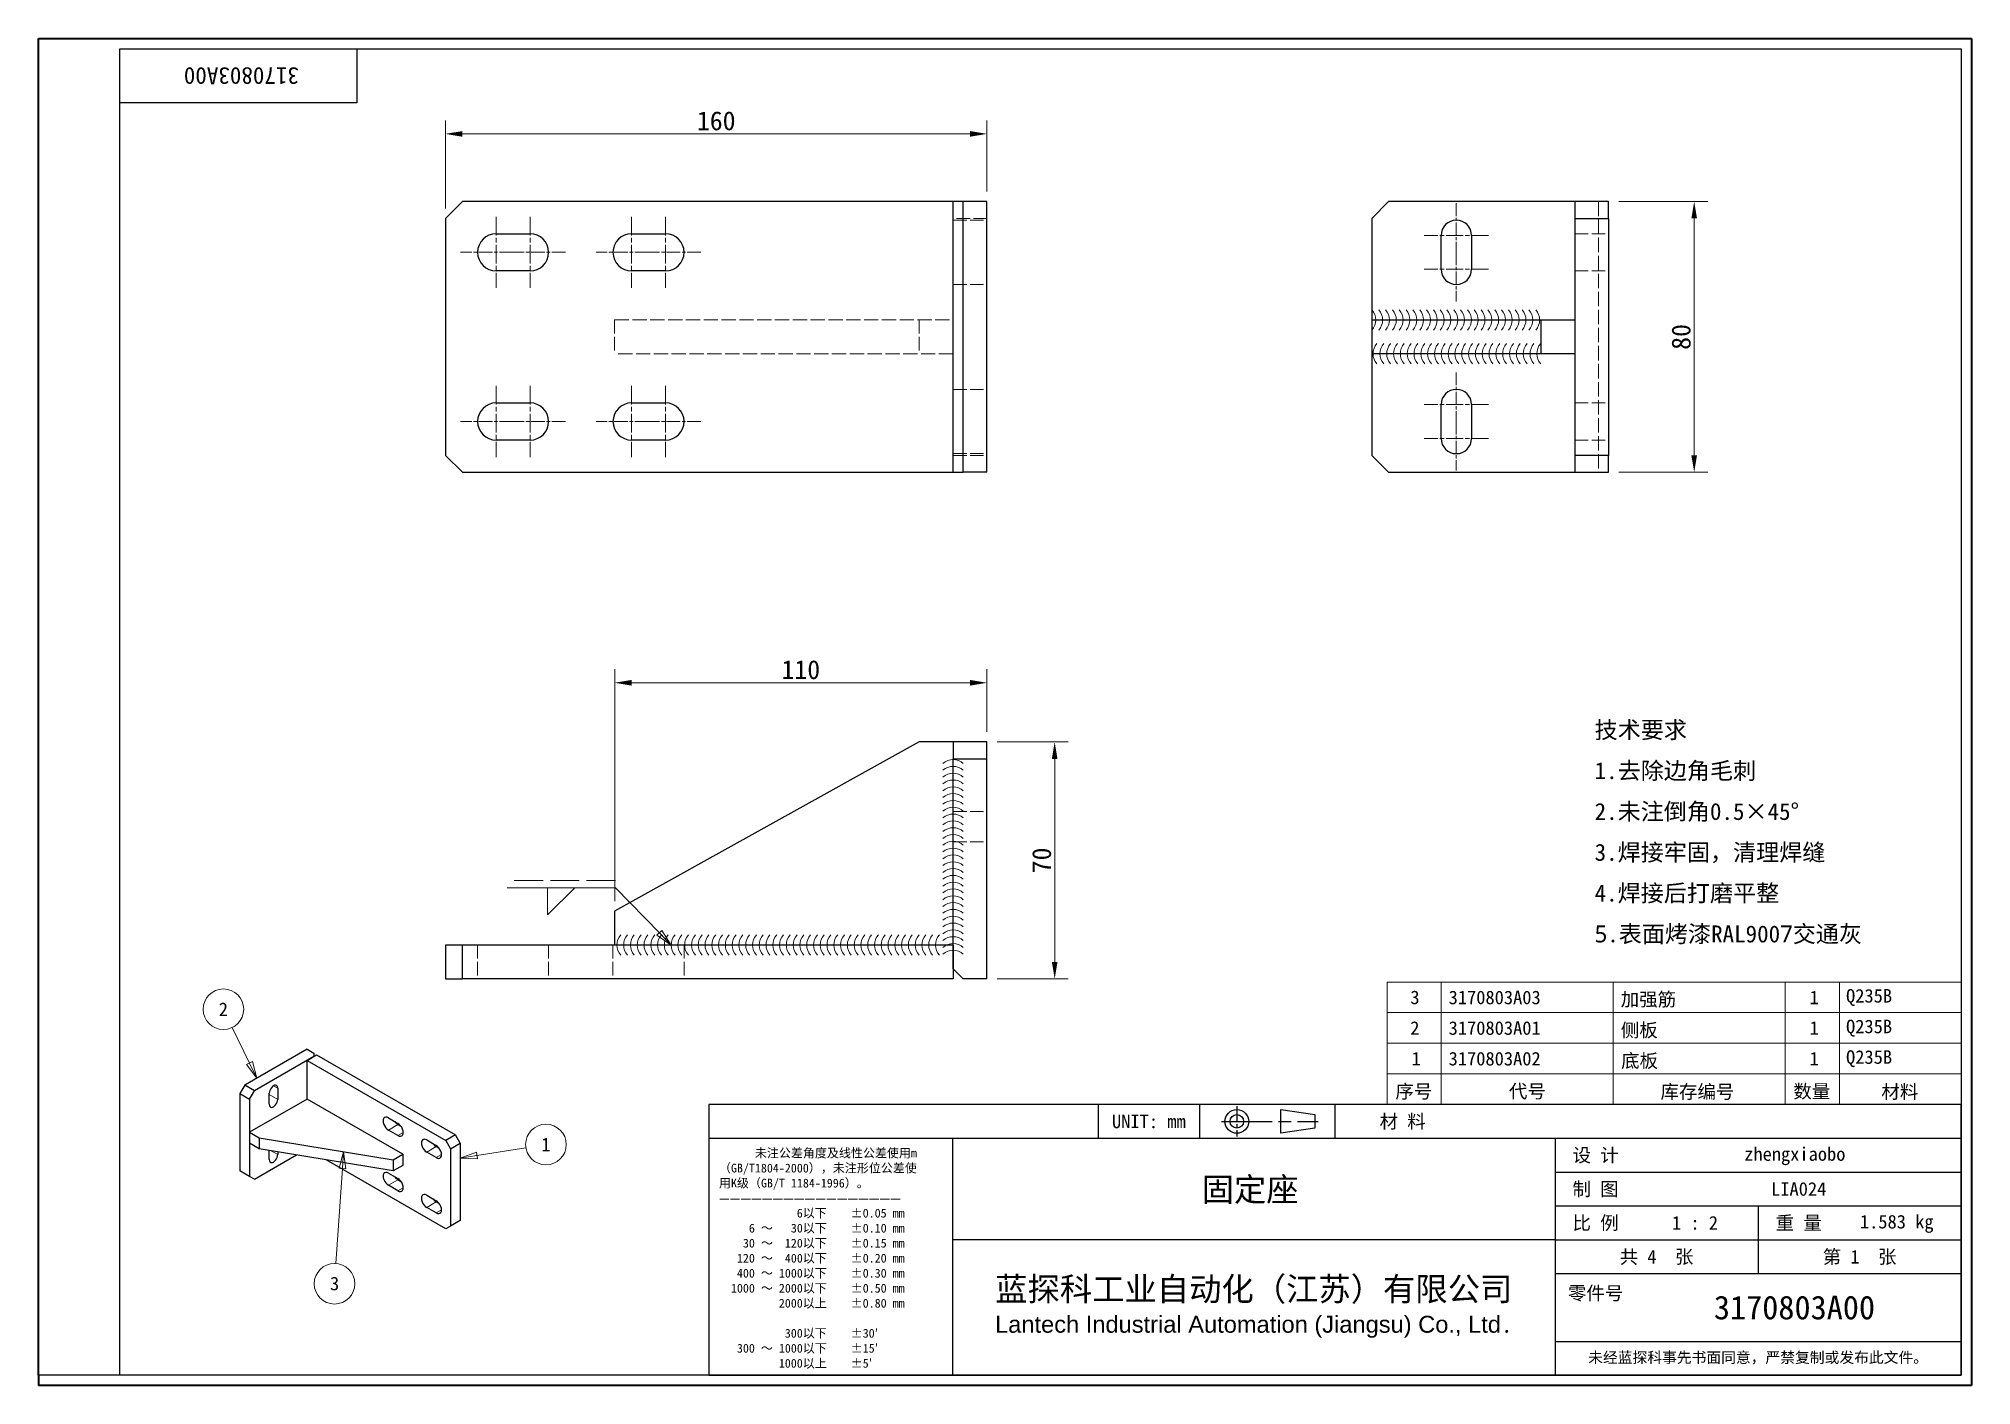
# Model space of a CAD drawing. Header units: millimetres. Extents: x 12 to 583, y 11 to 409.
import ezdxf
from ezdxf.enums import TextEntityAlignment as Align

# ---------------------------------------------------------------- set-up
doc = ezdxf.new("R2010")
doc.units = ezdxf.units.MM
doc.header["$LTSCALE"] = 2
doc.linetypes.add('CHAIN', pattern=[0.3543, 0.2362, -0.0295, 0.0591, -0.0295])
doc.linetypes.add('DASHED', pattern=[0.2067, 0.1654, -0.0413])
for name, color, linetype, lineweight in [('1', 7, 'Continuous', 18), ('可见 (ISO)', 7, 'Continuous', 25), ('可见窄的 (ISO)', 7, 'Continuous', 18), ('图框 (ISO)', 7, 'Continuous', 35), ('标题 (ISO)', 7, 'Continuous', 25)]:
    doc.layers.add(name, color=color, linetype=linetype, lineweight=lineweight)
for name, color, linetype, lineweight, true_color in [('中心标记 (ISO)', 1, 'CHAIN', 18, 0xff0000), ('尺寸 (ISO)', 7, 'Continuous', 18, 0x008000), ('符号 (ISO)', 7, 'Continuous', 18, 0x008000), ('隐藏 (ISO)', 5, 'DASHED', 18, 0x0000ff)]:
    doc.layers.add(name, color=color, linetype=linetype, lineweight=lineweight, true_color=true_color)
doc.styles.add('文本样式164', font='SimSun.ttf')
doc.styles.add('文本样式165', font='SimSun.ttf')
doc.styles.add('文本样式74', font='SimSun.ttf')
doc.styles.add('最新国标', font='simfang.ttf')
doc.styles.add('注释文本 (ISO)', font='simfang.ttf')
doc.dimstyles.new('默认 (GB)', dxfattribs={"dimscale": 2, "dimtxt": 2.8, "dimasz": 2.5, "dimexe": 2, "dimexo": 1.5, "dimgap": 0.5, "dimtad": 1, "dimtoh": 1, "dimdsep": 46, "dimtxsty": '最新国标', "dimcen": 0.09, "dimdle": 10, "dimclrd": 256, "dimclre": 256, "dimclrt": 256, "dimaunit": 1, "dimadec": 3, "dimazin": 2, "dimtfac": 0.535714, "dimtdec": 3, "dimtmove": 0, "dimatfit": 3, "dimfxl": 0, "dimtolj": 1, "dimlwd": -1, "dimlwe": -1, "dimarcsym": 0})

# ---------------------------------------------------------------- blocks, each defined once
blk = doc.blocks.new('图框 最新国标')
at = {"layer": '图框 (ISO)'}
for p, q in [((6, 7), (6, 204.5)), ((6, 204.5), (291.5, 204.5)), ((291.5, 204.5), (291.5, 5.5)), ((6, 7), (6, 5.5)), ((6, 7), (6, 5.5)), ((291.5, 5.5), (6, 5.5))]:
    blk.add_line(p, q, dxfattribs=at)
at = {"layer": '图框 (ISO)', "color": 7, "linetype": 'Continuous', "lineweight": 25}
for p, q in [((18, 203), (290, 203)), ((18, 7), (18, 203)), ((18, 203), (290, 203)), ((53, 203), (53, 195)), ((290, 203), (290, 7)), ((290, 203), (290, 7)), ((53, 195), (18, 195)), ((290, 7), (6, 7)), ((290, 7), (18, 7))]:
    blk.add_line(p, q, dxfattribs=at)
at = {"layer": '图框 (ISO)', "style": '文本样式74'}
blk.add_attdef('零件代号_001', (44.45, 200.25), '', height=2.5, rotation=180, dxfattribs=at)
blk = doc.blocks.new('标题栏 最新国标')
at = {"layer": '标题 (ISO)'}
for p, q in [((381.98, -183.84), (196.98, -183.84)), ((196.98, -183.84), (196.98, -223.84)), ((254.48, -183.84), (254.48, -188.84)), ((269.48, -183.84), (269.48, -188.84)), ((281.48, -188.09), (281.48, -184.59)), ((281.48, -184.59), (286.48, -185.34)), ((286.48, -185.34), (286.48, -187.34)), ((289.48, -183.84), (289.48, -188.84)), ((381.98, -223.84), (381.98, -183.84)), ((383.48, -183.84), (383.48, -225.34)), ((286.48, -187.34), (281.48, -188.09)), ((196.98, -188.84), (381.98, -188.84)), ((232.98, -188.84), (232.98, -223.84)), ((321.98, -188.84), (321.98, -223.84)), ((321.98, -193.84), (381.98, -193.84)), ((321.98, -198.84), (381.98, -198.84)), ((351.98, -198.84), (351.98, -208.84)), ((321.98, -203.84), (232.98, -203.84)), ((321.98, -203.84), (381.98, -203.84)), ((321.98, -208.84), (381.98, -208.84)), ((321.98, -218.84), (381.98, -218.84)), ((196.98, -223.84), (381.98, -223.84)), ((383.48, -225.34), (196.98, -225.34))]:
    blk.add_line(p, q, dxfattribs=at)
at = {"layer": '标题 (ISO)', "linetype": 'CHAIN', "ltscale": 5.000333}
blk.add_line((274.98, -184.09), (274.98, -188.59), dxfattribs=at)
at = {"layer": '标题 (ISO)', "linetype": 'CHAIN', "ltscale": 15.834605}
blk.add_line((272.73, -186.34), (286.98, -186.34), dxfattribs=at)
at = {"layer": '标题 (ISO)'}
for radius in [1.75, 1]:
    blk.add_circle((274.98, -186.34), radius, dxfattribs=at)
at = {"layer": '1', "style": '文本样式164'}
for s, p in [('UNIT: mm', (261.98, -186.34)), ('材 料', (299.48, -186.34)), ('设 计', (327.98, -191.34)), ('制 图', (327.98, -196.34)), ('比 例', (327.98, -201.34)), ('重 量', (357.98, -201.34)), ('共 4  张', (336.98, -206.34)), ('第 1  张', (366.98, -206.34))]:
    blk.add_text(s, height=2, dxfattribs=at).set_placement(p, align=Align.MIDDLE_CENTER)
at = {"layer": '标题 (ISO)', "style": '注释文本 (ISO)'}
for s, insert, char_height, attachment_point, line_spacing_factor in [('\\fSimSun|b0|i0;{\\H1.3000;      未注公差角度及线性公差使用m\\P}\\fSimSun|b0|i0;{\\H1.3000;（GB/T1804-2000），未注形位公差使\\P}\\fSimSun|b0|i0;{\\H1.3000;用K级（GB/T 1184-1996）。\\P}\\fSimSun|b0|i0;{\\H1.3000;—————————————————\\P}\\fSimSun|b0|i0;{\\H1.3000;             6以下    ±0.05 mm\\P}\\fSimSun|b0|i0;{\\H1.3000;     6 ～   30以下    ±0.10 mm\\P}\\fSimSun|b0|i0;{\\H1.3000;    30 ～  120以下    ±0.15 mm\\P}\\fSimSun|b0|i0;{\\H1.3000;   120 ～  400以下    ±0.20 mm\\P}\\fSimSun|b0|i0;{\\H1.3000;   400 ～ 1000以下    ±0.30 mm\\P}\\fSimSun|b0|i0;{\\H1.3000;  1000 ～ 2000以下    ±0.50 mm\\P}\\fSimSun|b0|i0;{\\H1.3000;          2000以上    ±0.80 mm\\P}\\fSimSun|b0|i0;{\\H1.3000;\\P}\\fSimSun|b0|i0;{\\H1.3000;           300以下    ±30′\\P}\\fSimSun|b0|i0;{\\H1.3000;   300 ～ 1000以下    ±15′\\P}\\fSimSun|b0|i0;{\\H1.3000;          1000以上    ±5′}', (198.48, -206.63), 1.3, 4, 1.023913), ('{\\fMicrosoft YaHei|b0|i0|c134|p34;\\H1.75x;蓝探科工业自动化（江苏）有限公司\\P\\fArial|b0|i0|c0|p34;\\H0.71429x;Lantech Industrial Automation (Jiangsu) Co., Ltd\\fFangSong|b0|i0|c134|p49;.\\H1.15195x; }', (277.48, -213.84), 2, 5, 0.978695)]:
    blk.add_mtext(s, dxfattribs=dict(at, insert=insert, char_height=char_height, attachment_point=attachment_point, line_spacing_factor=line_spacing_factor))
at = {"layer": '标题 (ISO)', "attachment_point": 5, "style": '注释文本 (ISO)'}
for s, insert, char_height in [('\\fFangSong|b0|i0;LIA024', (357.98, -196.34), 2), ('\\fFangSong|b0|i0;零件号', (327.98, -211.84), 2), ('\\fSimSun|b0|i0;{\\H1.6000;未经蓝探科事先书面同意，严禁复制或发布此文件。}', (351.98, -221.34), 1.6)]:
    blk.add_mtext(s, dxfattribs=dict(at, insert=insert, char_height=char_height))
at = {"layer": '标题 (ISO)', "style": '注释文本 (ISO)'}
blk.add_attdef('材料', text='', height=2, dxfattribs=at).set_placement((324.48, -186.34), align=Align.MIDDLE_CENTER)
at = {"layer": '标题 (ISO)'}
for tag, p, height, style in [('设计人_001', (349.92, -192.16), 2, '注释文本 (ISO)'), ('库存编号_001', (269.78, -198.14), 3.5, '文本样式165'), ('视图比例_001', (339.26, -202.33), 2, '注释文本 (ISO)'), ('质量\\P3;_001', (367.02, -202.16), 2, '注释文本 (ISO)'), ('零件代号_001', (345.45, -215.59), 3.5, '文本样式165')]:
    blk.add_attdef(tag, p, '', height=height, dxfattribs=dict(at, style=style))
blk = doc.blocks.new('明细栏')
at = {"layer": '符号 (ISO)'}
for p, q in [((290, 65.1), (205.2, 65.1)), ((205.2, 65.1), (205.2, 51.53)), ((213.2, 65.1), (213.2, 51.53)), ((238.6, 65.1), (238.6, 51.53)), ((264, 65.1), (264, 51.53)), ((272, 65.1), (272, 51.53)), ((290, 65.1), (290, 51.53)), ((290, 60.58), (205.2, 60.58)), ((290, 56.05), (205.2, 56.05)), ((290, 51.53), (205.2, 51.53)), ((205.2, 47), (205.2, 51.53)), ((213.2, 47), (213.2, 51.53)), ((238.6, 47), (238.6, 51.53)), ((264, 47), (264, 51.53)), ((272, 47), (272, 51.53)), ((290, 47), (290, 51.53)), ((290, 47), (205.2, 47))]:
    blk.add_line(p, q, dxfattribs=at)
at = {"layer": '符号 (ISO)', "char_height": 2, "attachment_point": 7, "style": '注释文本 (ISO)'}
for s, insert in [('3', (208.63, 61.8)), ('3170803A03', (214.28, 61.79)), ('加强筋', (239.7, 61.3)), ('1', (267.61, 61.82)), ('Q235B', (272.99, 61.56)), ('2', (208.61, 57.3)), ('3170803A01', (214.28, 57.27)), ('侧板', (239.72, 56.76)), ('1', (267.61, 57.3)), ('Q235B', (272.99, 57.03)), ('1', (208.81, 52.77)), ('3170803A02', (214.28, 52.74)), ('底板', (239.76, 52.23)), ('1', (267.61, 52.77)), ('Q235B', (272.99, 52.51)), ('序号', (206.42, 47.71)), ('代号', (223.19, 47.73)), ('库存编号', (245.58, 47.66)), ('数量', (265.21, 47.72)), ('材料', (278.21, 47.68))]:
    blk.add_mtext(s, dxfattribs=dict(at, insert=insert))
blk = doc.blocks.new('引出序号1')
at = {"layer": '符号 (ISO)'}
for p, q in [((70.74, 39.47), (77.98, 40.62)), ((70.66, 39.96), (68.27, 39.08)), ((70.74, 39.47), (68.27, 39.08)), ((68.27, 39.08), (70.82, 38.97)), ((70.82, 38.97), (70.66, 39.96))]:
    blk.add_line(p, q, dxfattribs=at)
at = {"layer": '符号 (ISO)', "flags": 128}
blk.add_lwpolyline([(70.66, 39.96), (68.27, 39.08), (70.82, 38.97), (70.66, 39.96)], dxfattribs=at)
at = {"layer": '符号 (ISO)'}
blk.add_circle((80.94, 41.09), 3, dxfattribs=at)
blk.add_solid([(70.66, 39.96), (68.27, 39.08), (70.82, 38.97), (70.66, 39.96)], dxfattribs=at)
at = {"layer": '符号 (ISO)', "insert": (80.94, 41.09), "char_height": 2, "attachment_point": 5, "style": '注释文本 (ISO)'}
blk.add_mtext('1', dxfattribs=at)
blk = doc.blocks.new('引出序号2')
at = {"layer": '符号 (ISO)'}
for p, q in [((51.05, 40.03), (50.38, 37.57)), ((50.87, 37.54), (51.05, 40.03)), ((51.37, 37.5), (51.05, 40.03)), ((50.87, 37.54), (49.91, 23.51)), ((50.38, 37.57), (51.37, 37.5))]:
    blk.add_line(p, q, dxfattribs=at)
at = {"layer": '符号 (ISO)', "flags": 128}
blk.add_lwpolyline([(51.37, 37.5), (51.05, 40.03), (50.38, 37.57), (51.37, 37.5)], dxfattribs=at)
at = {"layer": '符号 (ISO)'}
blk.add_circle((49.71, 20.52), 3, dxfattribs=at)
blk.add_solid([(51.37, 37.5), (51.05, 40.03), (50.38, 37.57), (51.37, 37.5)], dxfattribs=at)
at = {"layer": '符号 (ISO)', "insert": (49.71, 20.54), "char_height": 2, "attachment_point": 5, "style": '注释文本 (ISO)'}
blk.add_mtext('3', dxfattribs=at)
blk = doc.blocks.new('引出序号3')
at = {"layer": '符号 (ISO)'}
for p, q in [((37.13, 53.12), (34.59, 58.37)), ((37.58, 53.34), (36.68, 52.9)), ((36.68, 52.9), (38.22, 50.87)), ((37.13, 53.12), (38.22, 50.87)), ((38.22, 50.87), (37.58, 53.34))]:
    blk.add_line(p, q, dxfattribs=at)
at = {"layer": '符号 (ISO)', "flags": 128}
blk.add_lwpolyline([(36.68, 52.9), (38.22, 50.87), (37.58, 53.34), (36.68, 52.9)], dxfattribs=at)
at = {"layer": '符号 (ISO)'}
blk.add_circle((33.29, 61.07), 3, dxfattribs=at)
blk.add_solid([(36.68, 52.9), (38.22, 50.87), (37.58, 53.34), (36.68, 52.9)], dxfattribs=at)
at = {"layer": '符号 (ISO)', "insert": (33.29, 61.07), "char_height": 2, "attachment_point": 5, "style": '注释文本 (ISO)'}
blk.add_mtext('2', dxfattribs=at)
blk = doc.blocks.new('Caterpillar1')
at = {"layer": '符号 (ISO)'}
for centre in [(201.27, 162.93), (202.28, 162.93), (203.29, 162.93), (204.3, 162.93), (205.31, 162.93), (206.31, 162.93), (207.32, 162.93), (208.33, 162.93), (209.34, 162.93), (210.35, 162.93), (211.35, 162.93), (212.36, 162.93), (213.37, 162.93), (214.38, 162.93), (215.39, 162.93), (216.39, 162.93), (217.4, 162.93), (218.41, 162.93), (219.42, 162.93), (220.43, 162.93), (221.43, 162.93), (222.44, 162.93), (223.45, 162.93), (224.46, 162.93), (225.47, 162.93)]:
    blk.add_arc(centre, 2.25, 318.1897, 41.8103, dxfattribs=at)
blk = doc.blocks.new('Caterpillar2')
at = {"layer": '符号 (ISO)'}
for centre in [(205.37, 157.93), (206.38, 157.93), (207.39, 157.93), (208.39, 157.93), (209.4, 157.93), (210.41, 157.93), (211.42, 157.93), (212.43, 157.93), (213.43, 157.93), (214.44, 157.93), (215.45, 157.93), (216.46, 157.93), (217.47, 157.93), (218.47, 157.93), (219.48, 157.93), (220.49, 157.93), (221.5, 157.93), (222.51, 157.93), (223.52, 157.93), (224.52, 157.93), (225.53, 157.93), (226.54, 157.93), (227.55, 157.93), (228.56, 157.93), (229.56, 157.93)]:
    blk.add_arc(centre, 2.25, 138.1897, 221.8103, dxfattribs=at)
blk = doc.blocks.new('*D11')
at = {"layer": 'Defpoints', "color": 0, "transparency": 16777216}
for p in [(292.18, 201.14), (292.18, 131.14), (312.18, 131.14)]:
    blk.add_point(p, dxfattribs=at)
at = {"layer": '尺寸 (ISO)', "color": 116, "true_color": 0x00803f, "transparency": 16777216}
for p, q in [((295.18, 201.14), (316.18, 201.14)), ((312.18, 196.14), (312.18, 136.14)), ((295.18, 131.14), (316.18, 131.14))]:
    blk.add_line(p, q, dxfattribs=at)
for points in [[(311.34, 196.14), (313.01, 196.14), (312.18, 201.14)], [(311.34, 136.14), (313.01, 136.14), (312.18, 131.14)]]:
    blk.add_solid(points, dxfattribs=at)
at = {"layer": '尺寸 (ISO)', "transparency": 16777216, "insert": (308.35, 166.14), "char_height": 5.6, "attachment_point": 5, "rotation": 90, "style": '最新国标'}
blk.add_mtext('\\A1;70', dxfattribs=at)
blk = doc.blocks.new('Caterpillar3')
at = {"layer": '符号 (ISO)'}
for centre in [(141.09, 95.72), (141.09, 94.71), (141.09, 93.71), (141.09, 92.7), (141.09, 91.69), (141.09, 90.69), (141.09, 89.68), (141.09, 88.67), (141.09, 87.67), (141.09, 86.66), (141.09, 85.65), (141.09, 84.65), (141.09, 83.64), (141.09, 82.64), (141.09, 81.63), (141.09, 80.62), (141.09, 79.62), (141.09, 78.61), (141.09, 77.6), (141.09, 76.6), (141.09, 75.59), (141.09, 74.58), (141.09, 73.58), (141.09, 72.57), (141.09, 71.56), (141.09, 70.56), (141.09, 69.55), (141.09, 68.54), (141.09, 67.54)]:
    blk.add_arc(centre, 2.25, 48.1897, 131.8103, dxfattribs=at)
blk = doc.blocks.new('Caterpillar4')
at = {"layer": '符号 (ISO)'}
for centre in [(93.67, 70.57), (94.67, 70.57), (95.67, 70.57), (96.67, 70.57), (97.68, 70.57), (98.68, 70.57), (99.68, 70.57), (100.68, 70.57), (101.68, 70.57), (102.68, 70.57), (103.68, 70.57), (104.69, 70.57), (105.69, 70.57), (106.69, 70.57), (107.69, 70.57), (108.69, 70.57), (109.69, 70.57), (110.69, 70.57), (111.69, 70.57), (112.7, 70.57), (113.7, 70.57), (114.7, 70.57), (115.7, 70.57), (116.7, 70.57), (117.7, 70.57), (118.7, 70.57), (119.71, 70.57), (120.71, 70.57), (121.71, 70.57), (122.71, 70.57), (123.71, 70.57), (124.71, 70.57), (125.71, 70.57), (126.72, 70.57), (127.72, 70.57), (128.72, 70.57), (129.72, 70.57), (130.72, 70.57), (131.72, 70.57), (132.72, 70.57), (133.73, 70.57), (134.73, 70.57), (135.73, 70.57), (136.73, 70.57), (137.73, 70.57), (138.73, 70.57), (139.73, 70.57), (140.73, 70.57)]:
    blk.add_arc(centre, 2.25, 138.1897, 221.8103, dxfattribs=at)
blk = doc.blocks.new('焊接符号标识符1')
at = {"layer": '符号 (ISO)', "linetype": 'DASHED', "ltscale": 12.901145}
blk.add_line((91.19, 80.08), (75.19, 80.08), dxfattribs=at)
at = {"layer": '符号 (ISO)'}
for p, q in [((91.19, 79.03), (75.19, 79.03)), ((81.19, 79.03), (85.19, 79.03)), ((85.19, 79.03), (81.19, 75.03)), ((81.19, 75.03), (81.19, 79.03)), ((97.69, 72.36), (91.19, 79.03)), ((98.04, 72.71), (97.33, 72.01)), ((97.33, 72.01), (99.43, 70.57)), ((97.69, 72.36), (99.43, 70.57)), ((99.43, 70.57), (98.04, 72.71))]:
    blk.add_line(p, q, dxfattribs=at)
at = {"layer": '符号 (ISO)', "flags": 128}
blk.add_lwpolyline([(97.33, 72.01), (99.43, 70.57), (98.04, 72.71), (97.33, 72.01)], dxfattribs=at)
at = {"layer": '符号 (ISO)'}
blk.add_solid([(97.33, 72.01), (99.43, 70.57), (98.04, 72.71), (97.33, 72.01)], dxfattribs=at)
blk = doc.blocks.new('*D15')
at = {"layer": 'Defpoints', "color": 0, "transparency": 16777216}
for p in [(292.18, 380.85), (292.18, 360.85), (132.18, 355.85)]:
    blk.add_point(p, dxfattribs=at)
at = {"layer": '尺寸 (ISO)', "color": 116, "true_color": 0x00803f, "transparency": 16777216}
for p, q in [((132.18, 358.85), (132.18, 384.85)), ((292.18, 363.85), (292.18, 384.85)), ((137.18, 380.85), (287.18, 380.85))]:
    blk.add_line(p, q, dxfattribs=at)
for points in [[(137.18, 381.68), (137.18, 380.02), (132.18, 380.85)], [(287.18, 381.68), (287.18, 380.02), (292.18, 380.85)]]:
    blk.add_solid(points, dxfattribs=at)
at = {"layer": '尺寸 (ISO)', "transparency": 16777216, "insert": (212.18, 384.68), "char_height": 5.6, "attachment_point": 5, "style": '最新国标'}
blk.add_mtext('\\A1;160', dxfattribs=at)
blk = doc.blocks.new('*D16')
at = {"layer": 'Defpoints', "color": 0, "transparency": 16777216}
for p in [(475.84, 360.85), (475.84, 280.85), (501.12, 280.85)]:
    blk.add_point(p, dxfattribs=at)
at = {"layer": '尺寸 (ISO)', "color": 116, "true_color": 0x00803f, "transparency": 16777216}
for p, q in [((478.84, 360.85), (505.12, 360.85)), ((501.12, 355.85), (501.12, 285.85)), ((478.84, 280.85), (505.12, 280.85))]:
    blk.add_line(p, q, dxfattribs=at)
for points in [[(500.28, 355.85), (501.95, 355.85), (501.12, 360.85)], [(500.28, 285.85), (501.95, 285.85), (501.12, 280.85)]]:
    blk.add_solid(points, dxfattribs=at)
at = {"layer": '尺寸 (ISO)', "transparency": 16777216, "insert": (497.28, 320.85), "char_height": 5.6, "attachment_point": 5, "rotation": 90, "style": '最新国标'}
blk.add_mtext('\\A1;80', dxfattribs=at)
blk = doc.blocks.new('*D17')
at = {"layer": 'Defpoints', "color": 0, "transparency": 16777216}
for p in [(292.18, 218.64), (292.18, 201.14), (182.18, 151.14)]:
    blk.add_point(p, dxfattribs=at)
at = {"layer": '尺寸 (ISO)', "color": 116, "true_color": 0x00803f, "transparency": 16777216}
for p, q in [((182.18, 154.14), (182.18, 222.64)), ((187.18, 218.64), (287.18, 218.64)), ((292.18, 204.14), (292.18, 222.64))]:
    blk.add_line(p, q, dxfattribs=at)
for points in [[(187.18, 219.47), (187.18, 217.81), (182.18, 218.64)], [(287.18, 219.47), (287.18, 217.81), (292.18, 218.64)]]:
    blk.add_solid(points, dxfattribs=at)
at = {"layer": '尺寸 (ISO)', "transparency": 16777216, "insert": (237.18, 222.47), "char_height": 5.6, "attachment_point": 5, "style": '最新国标'}
blk.add_mtext('\\A1;110', dxfattribs=at)

msp = doc.modelspace()

# ---------------------------------------------------------------- linework, layer by layer
at = {"layer": '中心标记 (ISO)', "ltscale": 8.056153}
for p, q in [((430.837, 360.35), (430.837, 345.85)), ((430.837, 345.85), (430.837, 331.35)), ((430.837, 310.35), (430.837, 295.85)), ((430.837, 295.85), (430.837, 281.35))]:
    msp.add_line(p, q, dxfattribs=at)
at = {"layer": '中心标记 (ISO)', "ltscale": 11.667578}
for p, q in [((147.177, 356.35), (147.177, 335.35)), ((157.177, 356.35), (157.177, 335.35)), ((187.177, 356.35), (187.177, 335.35)), ((197.177, 356.35), (197.177, 335.35)), ((147.177, 306.35), (147.177, 285.35)), ((157.177, 306.35), (157.177, 285.35)), ((187.177, 306.35), (187.177, 285.35)), ((197.177, 306.35), (197.177, 285.35))]:
    msp.add_line(p, q, dxfattribs=at)
at = {"layer": '中心标记 (ISO)', "ltscale": 10.556371}
for p, q in [((440.337, 350.85), (421.337, 350.85)), ((440.337, 340.85), (421.337, 340.85)), ((440.337, 300.85), (421.337, 300.85)), ((440.337, 290.85), (421.337, 290.85))]:
    msp.add_line(p, q, dxfattribs=at)
at = {"layer": '中心标记 (ISO)', "ltscale": 8.611757}
for p, q in [((152.177, 345.85), (136.677, 345.85)), ((167.677, 345.85), (152.177, 345.85)), ((192.177, 345.85), (176.677, 345.85)), ((207.677, 345.85), (192.177, 345.85)), ((152.177, 295.85), (136.677, 295.85)), ((167.677, 295.85), (152.177, 295.85)), ((192.177, 295.85), (176.677, 295.85)), ((207.677, 295.85), (192.177, 295.85))]:
    msp.add_line(p, q, dxfattribs=at)
at = {"layer": '可见 (ISO)'}
for p, q in [((132.177, 355.85), (137.177, 360.85)), ((282.177, 360.85), (137.177, 360.85)), ((282.177, 280.85), (282.177, 360.85)), ((285.177, 360.85), (282.177, 360.85)), ((285.177, 280.85), (285.177, 360.85)), ((292.177, 360.85), (285.177, 360.85)), ((292.177, 280.85), (292.177, 360.85)), ((405.837, 355.85), (410.837, 360.85)), ((465.837, 360.85), (410.837, 360.85)), ((465.837, 360.85), (465.837, 355.85)), ((475.837, 360.85), (465.837, 360.85)), ((475.837, 355.85), (475.837, 360.85)), ((132.177, 355.85), (132.177, 285.85)), ((405.837, 355.85), (405.837, 325.85)), ((465.837, 355.85), (475.837, 355.85)), ((465.837, 355.85), (465.837, 285.85)), ((475.837, 355.85), (475.837, 285.85)), ((147.177, 351.35), (157.177, 351.35)), ((187.177, 351.35), (197.177, 351.35)), ((426.337, 340.85), (426.337, 350.85)), ((435.337, 350.85), (435.337, 340.85)), ((157.177, 340.35), (147.177, 340.35)), ((197.177, 340.35), (187.177, 340.35)), ((405.837, 325.85), (405.837, 315.85)), ((405.837, 325.85), (455.837, 325.85)), ((455.837, 325.85), (455.837, 315.85)), ((455.837, 325.85), (465.837, 325.85)), ((405.837, 315.85), (405.837, 285.85)), ((455.837, 315.85), (405.837, 315.85)), ((465.837, 315.85), (455.837, 315.85)), ((147.177, 301.35), (157.177, 301.35)), ((187.177, 301.35), (197.177, 301.35)), ((426.337, 290.85), (426.337, 300.85)), ((435.337, 300.85), (435.337, 290.85)), ((137.177, 280.85), (132.177, 285.85)), ((157.177, 290.35), (147.177, 290.35)), ((197.177, 290.35), (187.177, 290.35)), ((410.837, 280.85), (405.837, 285.85)), ((475.837, 285.85), (465.837, 285.85)), ((465.837, 285.85), (465.837, 280.85)), ((475.837, 280.85), (475.837, 285.85)), ((137.177, 280.85), (282.177, 280.85)), ((282.177, 280.85), (285.177, 280.85)), ((292.177, 280.85), (285.177, 280.85)), ((410.837, 280.85), (465.837, 280.85)), ((465.837, 280.85), (475.837, 280.85)), ((272.177, 201.14), (182.177, 151.14)), ((282.177, 201.14), (272.177, 201.14)), ((292.177, 201.14), (282.177, 201.14)), ((282.177, 201.14), (282.177, 196.14)), ((292.177, 196.14), (292.177, 201.14)), ((282.177, 196.14), (292.177, 196.14)), ((282.177, 134.14), (282.177, 196.14)), ((292.177, 131.14), (292.177, 196.14)), ((182.177, 151.14), (182.177, 141.14)), ((137.177, 141.14), (132.177, 141.14)), ((132.177, 141.14), (132.177, 131.14)), ((137.177, 131.14), (137.177, 141.14)), ((282.177, 141.14), (137.177, 141.14)), ((282.177, 141.14), (282.177, 131.14)), ((285.177, 131.14), (282.177, 134.14)), ((132.177, 131.14), (137.177, 131.14)), ((282.177, 131.14), (137.177, 131.14)), ((292.177, 131.14), (285.177, 131.14)), ((91.284, 110.307), (72.899, 99.692)), ((91.284, 110.307), (93.264, 109.164)), ((91.284, 107.041), (94.112, 108.674)), ((93.264, 109.164), (93.264, 108.184)), ((94.112, 108.674), (135.124, 84.995)), ((93.264, 108.184), (75.727, 98.059)), ((91.284, 107.041), (132.296, 83.362)), ((91.284, 95.61), (91.284, 107.041)), ((72.899, 99.692), (71.485, 97.243)), ((71.485, 97.243), (74.313, 95.61)), ((71.485, 97.243), (71.485, 74.381)), ((75.727, 98.059), (72.899, 99.692)), ((74.313, 95.61), (75.727, 98.059)), ((80.112, 94.058), (80.112, 97.324)), ((82.657, 98.794), (82.657, 95.528)), ((74.313, 95.61), (74.313, 72.748)), ((91.284, 95.61), (74.313, 85.812)), ((119.568, 79.28), (91.284, 95.61)), ((74.313, 85.812), (77.142, 84.179)), ((74.313, 85.812), (74.313, 82.546)), ((115.325, 90.058), (118.154, 88.425)), ((118.154, 84.832), (115.325, 86.465)), ((118.154, 88.098), (119.048, 87.582)), ((77.142, 80.913), (74.313, 82.546)), ((77.142, 84.179), (77.142, 80.913)), ((77.142, 84.179), (116.74, 77.647)), ((116.74, 74.381), (77.142, 80.913)), ((80.112, 77.728), (80.112, 80.423)), ((82.657, 80.003), (82.657, 79.198)), ((126.639, 83.526), (129.468, 81.893)), ((129.468, 81.566), (130.362, 81.05)), ((135.124, 84.995), (132.296, 83.362)), ((132.296, 83.362), (133.71, 80.913)), ((133.71, 80.913), (136.539, 82.546)), ((133.71, 80.913), (133.71, 58.051)), ((136.539, 82.546), (135.124, 84.995)), ((136.539, 82.546), (136.539, 59.684)), ((74.313, 72.748), (71.485, 74.381)), ((75.727, 71.931), (88.141, 79.098)), ((132.296, 57.234), (96.941, 77.647)), ((116.74, 77.647), (119.568, 79.28)), ((116.74, 77.647), (116.74, 74.381)), ((119.568, 76.014), (116.74, 74.381)), ((119.568, 79.28), (119.568, 76.014)), ((129.468, 78.3), (126.639, 79.933)), ((75.727, 71.931), (74.313, 72.748)), ((115.325, 73.728), (118.154, 72.095)), ((118.154, 68.502), (115.325, 70.135)), ((118.154, 71.768), (119.048, 71.252)), ((126.639, 67.196), (129.468, 65.563)), ((129.468, 61.97), (126.639, 63.603)), ((129.468, 65.236), (130.362, 64.72)), ((133.71, 58.051), (132.296, 57.234)), ((136.539, 59.684), (133.71, 58.051))]:
    msp.add_line(p, q, dxfattribs=at)
for centre, radius, start, end in [((430.837, 350.85), 4.5, 0, 180), ((147.177, 345.85), 5.5, 90, 270), ((157.177, 345.85), 5.5, 270, 90), ((187.177, 345.85), 5.5, 90, 270), ((197.177, 345.85), 5.5, 270, 90), ((430.837, 340.85), 4.5, 180, 0), ((430.837, 300.85), 4.5, 0, 180), ((147.177, 295.85), 5.5, 90, 270), ((157.177, 295.85), 5.5, 270, 90), ((187.177, 295.85), 5.5, 90, 270), ((197.177, 295.85), 5.5, 270, 90), ((430.837, 290.85), 4.5, 180, 0)]:
    msp.add_arc(centre, radius, start, end, dxfattribs=at)
for centre, major_axis, start_param, end_param in [((81.384, 98.059), (0.9, 1.559), 5.4977871, 8.6393798), ((81.384, 94.793), (-0.9, -1.559), 5.4977871, 8.6393798), ((115.325, 88.261), (-1.1, 1.905), 5.4977871, 8.6393798), ((118.154, 89.894), (1.1, -1.905), 4.8852324, 5.4977871), ((118.154, 86.628), (1.1, -1.905), 5.4977871, 8.6393798), ((126.639, 81.729), (-1.1, 1.905), 5.4977871, 8.6393798), ((129.468, 83.362), (1.1, -1.905), 4.8852324, 5.4977871), ((129.468, 80.096), (1.1, -1.905), 5.4977871, 8.6393798), ((81.384, 78.463), (-0.9, -1.559), 5.4977871, 8.6393798), ((115.325, 71.931), (-1.1, 1.905), 5.4977871, 8.6393798), ((118.154, 73.564), (1.1, -1.905), 4.8852324, 5.4977871), ((118.154, 70.298), (1.1, -1.905), 5.4977871, 8.6393798), ((126.639, 65.399), (-1.1, 1.905), 5.4977871, 8.6393798), ((129.468, 67.032), (1.1, -1.905), 4.8852324, 5.4977871), ((129.468, 63.766), (1.1, -1.905), 5.4977871, 8.6393798)]:
    msp.add_ellipse(centre, major_axis=major_axis, ratio=0.5773503, start_param=start_param, end_param=end_param, dxfattribs=at)
at = {"layer": '可见窄的 (ISO)'}
for p, q in [((82.657, 98.794), (81.384, 99.529)), ((82.657, 95.528), (80.112, 96.998)), ((115.325, 86.465), (118.154, 88.098)), ((118.154, 84.832), (119.71, 85.73)), ((82.657, 79.198), (80.706, 80.325)), ((126.639, 79.933), (129.468, 81.566)), ((129.468, 78.3), (131.023, 79.198)), ((115.325, 70.135), (118.154, 71.768)), ((118.154, 68.502), (119.71, 69.4)), ((126.639, 63.603), (129.468, 65.236)), ((129.468, 61.97), (131.023, 62.868))]:
    msp.add_line(p, q, dxfattribs=at)
at = {"layer": '隐藏 (ISO)', "ltscale": 12.901145}
msp.add_line((472.837, 360.85), (472.837, 280.85), dxfattribs=at)
at = {"layer": '隐藏 (ISO)', "ltscale": 12.094824}
for p, q in [((292.177, 355.85), (282.177, 355.85)), ((282.177, 355.35), (292.177, 355.35)), ((465.837, 351.35), (475.837, 351.35)), ((465.837, 340.35), (475.837, 340.35)), ((282.177, 336.35), (292.177, 336.35)), ((182.177, 325.85), (182.177, 315.85)), ((272.177, 325.85), (272.177, 315.85)), ((282.177, 305.35), (292.177, 305.35)), ((465.837, 301.35), (475.837, 301.35)), ((282.177, 286.35), (292.177, 286.35)), ((282.177, 285.85), (292.177, 285.85)), ((465.837, 290.35), (475.837, 290.35)), ((282.177, 180.64), (292.177, 180.64)), ((282.177, 171.64), (292.177, 171.64)), ((141.677, 141.14), (141.677, 131.14)), ((162.677, 141.14), (162.677, 131.14)), ((181.677, 141.14), (181.677, 131.14)), ((202.677, 141.14), (202.677, 131.14))]:
    msp.add_line(p, q, dxfattribs=at)
at = {"layer": '隐藏 (ISO)', "ltscale": 12.731393}
for p, q in [((182.177, 325.85), (282.177, 325.85)), ((282.177, 315.85), (182.177, 315.85))]:
    msp.add_line(p, q, dxfattribs=at)

# ---------------------------------------------------------------- block references
at = {"xscale": 2, "yscale": 2, "zscale": 2}
for name, p, values in [('图框 最新国标', (0, 0), {'零件代号_001': '3170803A00'}), ('标题栏 最新国标', (-183.965, 461.689), {'零件代号_001': '3170803A00', '库存编号_001': '固定座', '质量\\P3;_001': '1.583 kg', '视图比例_001': '1 : 2', '设计人_001': 'zhengxiaobo'})]:
    msp.add_blockref(name, p, dxfattribs=at).add_auto_attribs(values)
at = {"layer": '符号 (ISO)', "xscale": 2, "yscale": 2, "zscale": 2}
for name in ['Caterpillar1', 'Caterpillar2', 'Caterpillar3', '焊接符号标识符1', 'Caterpillar4', '引出序号3', '明细栏', '引出序号1', '引出序号2']:
    msp.add_blockref(name, (0, 0), dxfattribs=at)

# ---------------------------------------------------------------- texts
at = {"layer": '符号 (ISO)', "insert": (471.697, 174.288), "char_height": 5, "width": 86.29594, "attachment_point": 4, "line_spacing_factor": 1.447173, "style": '注释文本 (ISO)'}
msp.add_mtext('\\fFangSong|b0|i0;{\\H5.0000;技术要求\\P}\\fFangSong|b0|i0;{\\H5.0000;1.去除边角毛刺\\P}\\fFangSong|b0|i0;{\\H5.0000;2.未注倒角0.5×45°\\P}\\fFangSong|b0|i0;{\\H5.0000;3.焊接牢固，清理焊缝\\P}\\fFangSong|b0|i0;{\\H5.0000;4.焊接后打磨平整\\P}\\fSegoe UI|b0|i0;{\\H5.0000;5}\\fFangSong|b0|i0;{\\H5.0000;.表面烤漆RAL900}\\fSegoe UI|b0|i0;{\\H5.0000;7}\\fFangSong|b0|i0;{\\H5.0000;交通灰}', dxfattribs=at)

# ---------------------------------------------------------------- dimensions: what is measured, and where the dimension line sits
at = {"layer": '尺寸 (ISO)', "color": 116, "true_color": 0x00803f}
for base, p1, p2, angle, picture, middle in [((292.177, 380.85), (132.177, 355.85), (292.177, 360.85), 180, '*D15', (212.177, 380.85)), ((501.116, 280.85), (475.837, 360.85), (475.837, 280.85), 90, '*D16', (501.116, 320.85)), ((292.177, 218.642), (182.177, 151.14), (292.177, 201.14), 180, '*D17', (237.177, 218.642)), ((312.177, 131.14), (292.177, 201.14), (292.177, 131.14), 90, '*D11', (312.177, 166.14))]:
    dim = msp.add_linear_dim(base=base, p1=p1, p2=p2, angle=angle, dimstyle='默认 (GB)', override={"dimgap": 0.5, "dimtoh": 0, "dimdec": 2, "dimtol": 0, "dimlim": 0, "dimtp": 0, "dimtm": 0, "dimtdec": 3, "dimtofl": 0, "dimatfit": 1}, dxfattribs=at)
    dim.commit()
    dim.dimension.update_dxf_attribs({"geometry": picture, "text_midpoint": middle, "dimtype": 160})

doc.saveas('drawing.dxf')
